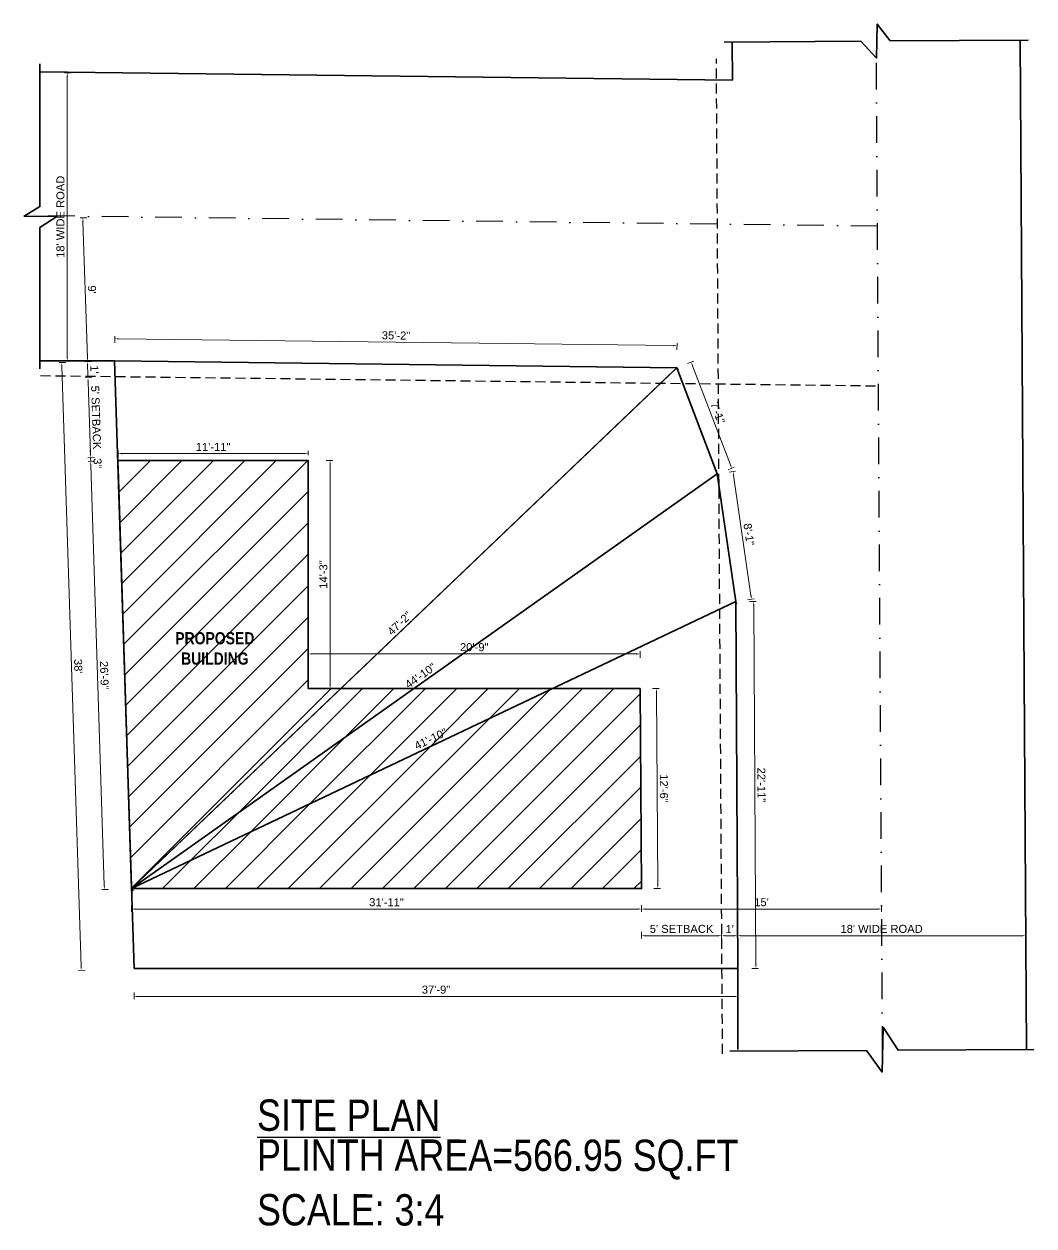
# Model space of a CAD drawing. Header units: inches. Extents: x 0 to 383786, y -45810 to 0.
# Drawn here: x 335067 to 335636, y -41676 to -41000 of the extents above; entities that cross this region are included whole.
import ezdxf

# ---------------------------------------------------------------- set-up
doc = ezdxf.new("R2010")
doc.units = ezdxf.units.IN
doc.header["$LTSCALE"] = 2
doc.header["$MEASUREMENT"] = 0
doc.header["$PDMODE"] = 34
doc.linetypes.add('DASHDOT', pattern=[1, 0.5, -0.25, 0, -0.25])
doc.linetypes.add('DASHED2', pattern=[0.375, 0.25, -0.125])
doc.layers.get('0').update_dxf_attribs({"linetype": 'CONTINUOUS'})
doc.layers.get('DEFPOINTS').update_dxf_attribs({"color": 141, "linetype": 'CONTINUOUS'})
for name, color, linetype, lineweight in [('door', 20, 'CONTINUOUS', 35), ('steps', 253, 'CONTINUOUS', 20), ('WALL - A', 1, 'CONTINUOUS', 40)]:
    doc.layers.add(name, color=color, linetype=linetype, lineweight=lineweight)
doc.layers.add('plan wall', color=7, linetype='CONTINUOUS')
doc.styles.add('Lettring Text', font='arial.ttf')
doc.styles.get("Standard").update_dxf_attribs({"font": 'ARIALN.TTF'})
doc.dimstyles.new('Copy of Standard', dxfattribs={"dimtxt": 6, "dimasz": 2.875, "dimexe": 2, "dimexo": 4, "dimgap": 2, "dimtad": 1, "dimdec": 0, "dimrnd": 1, "dimzin": 0, "dimdsep": 46, "dimlunit": 4, "dimtxsty": 'Lettring Text', "dimcen": 0.1, "dimclrd": 7, "dimclre": 7, "dimclrt": 7, "dimazin": 0, "dimtfac": 0.645, "dimtdec": 0, "dimtmove": 1, "dimatfit": 0, "dimfxl": 3, "dimfxlon": 1, "dimtfillclr": 256, "dimtolj": 1, "dimtzin": 0, "dimlwd": -1, "dimlwe": -1, "dimarcsym": 2})
pattern_1 = [(45, (-19399.674, 1239.334), (-8.83883476, 8.83883476), [])]

# ---------------------------------------------------------------- blocks, each defined once
blk = doc.blocks.new('*D422')
at = {"layer": 'DEFPOINTS', "color": 0, "ltscale": 0.5, "transparency": 16777216}
for p in [(354345.77, -42282.91), (354345.56, -42299.4), (354767.25, -42304.57)]:
    blk.add_point(p, dxfattribs=at)
at = {"layer": 'steps', "color": 7, "ltscale": 0.5, "transparency": 16777216}
for p, q in [((354345.73, -42285.91), (354345.79, -42280.92)), ((354764.58, -42288.05), (354348.64, -42282.95)), ((354767.42, -42291.08), (354767.48, -42286.08))]:
    blk.add_line(p, q, dxfattribs=at)
for points in [[(354348.65, -42282.47), (354348.63, -42283.43), (354345.77, -42282.91)], [(354764.59, -42287.57), (354764.57, -42288.53), (354767.45, -42288.08)]]:
    blk.add_solid(points, dxfattribs=at)
at = {"layer": 'steps', "color": 7, "ltscale": 0.5, "transparency": 16777216, "insert": (354556.67, -42280.43), "char_height": 6, "attachment_point": 5, "rotation": 359.2977, "style": 'Lettring Text'}
blk.add_mtext('\\A1;35\'-2"', dxfattribs=at)
blk = doc.blocks.new('*D423')
at = {"layer": 'DEFPOINTS', "color": 0, "ltscale": 0.5, "transparency": 16777216}
for p in [(354345.56, -42299.4), (354320.53, -42756.44), (354360.19, -42755.17)]:
    blk.add_point(p, dxfattribs=at)
at = {"layer": 'steps', "color": 7, "ltscale": 0.5, "transparency": 16777216}
for p, q in [((354308.9, -42300.58), (354303.9, -42300.74)), ((354305.99, -42303.55), (354320.44, -42753.57)), ((354323.53, -42756.34), (354318.53, -42756.5))]:
    blk.add_line(p, q, dxfattribs=at)
for points in [[(354306.47, -42303.53), (354305.52, -42303.56), (354305.9, -42300.67)], [(354320.92, -42753.55), (354319.96, -42753.58), (354320.53, -42756.44)]]:
    blk.add_solid(points, dxfattribs=at)
at = {"layer": 'steps', "color": 7, "ltscale": 0.5, "transparency": 16777216, "insert": (354318.28, -42528.39), "char_height": 6, "attachment_point": 5, "rotation": 271.83841, "style": 'Lettring Text'}
blk.add_mtext("\\A1;38'", dxfattribs=at)
blk = doc.blocks.new('*D424')
at = {"layer": 'DEFPOINTS', "color": 0, "ltscale": 0.5, "transparency": 16777216}
for p in [(354327.65, -42374.82), (354347.96, -42374.17), (354358.27, -42695.17)]:
    blk.add_point(p, dxfattribs=at)
at = {"layer": 'steps', "color": 7, "ltscale": 0.5, "transparency": 16777216}
for p, q in [((354330.65, -42374.72), (354325.65, -42374.88)), ((354337.86, -42692.95), (354327.74, -42377.69)), ((354340.95, -42695.72), (354335.95, -42695.88))]:
    blk.add_line(p, q, dxfattribs=at)
for points in [[(354328.22, -42377.68), (354327.26, -42377.71), (354327.65, -42374.82)], [(354338.34, -42692.93), (354337.38, -42692.96), (354337.95, -42695.82)]]:
    blk.add_solid(points, dxfattribs=at)
at = {"layer": 'steps', "color": 7, "ltscale": 0.5, "transparency": 16777216, "insert": (354337.86, -42535.16), "char_height": 6, "attachment_point": 5, "rotation": 271.83841, "style": 'Lettring Text'}
blk.add_mtext('\\A1;26\'-9"', dxfattribs=at)
blk = doc.blocks.new('*D425')
at = {"layer": 'DEFPOINTS', "color": 0, "ltscale": 0.5, "transparency": 16777216}
for p in [(354490.84, -42368.98), (354490.84, -42374.17), (354348.16, -42380.17)]:
    blk.add_point(p, dxfattribs=at)
at = {"layer": 'steps', "color": 7, "ltscale": 0.5, "transparency": 16777216}
for p, q in [((354348.16, -42371.98), (354348.16, -42366.98)), ((354490.84, -42370.17), (354490.84, -42366.98)), ((354351.03, -42368.98), (354487.97, -42368.98))]:
    blk.add_line(p, q, dxfattribs=at)
for points in [[(354351.03, -42368.5), (354351.03, -42369.46), (354348.16, -42368.98)], [(354487.97, -42368.5), (354487.97, -42369.46), (354490.84, -42368.98)]]:
    blk.add_solid(points, dxfattribs=at)
at = {"layer": 'steps', "color": 7, "ltscale": 0.5, "transparency": 16777216, "insert": (354419.5, -42363.96), "char_height": 6, "attachment_point": 5, "style": 'Lettring Text'}
blk.add_mtext('\\A1;11\'-11"', dxfattribs=at)
blk = doc.blocks.new('*D426')
at = {"layer": 'DEFPOINTS', "color": 0, "ltscale": 0.5, "transparency": 16777216}
for p in [(354490.84, -42374.17), (354507.25, -42374.17), (354490.84, -42545.17)]:
    blk.add_point(p, dxfattribs=at)
at = {"layer": 'steps', "color": 7, "ltscale": 0.5, "transparency": 16777216}
for p, q in [((354504.25, -42374.17), (354509.25, -42374.17)), ((354507.25, -42542.29), (354507.25, -42377.04)), ((354504.25, -42545.17), (354509.25, -42545.17))]:
    blk.add_line(p, q, dxfattribs=at)
for points in [[(354506.77, -42377.04), (354507.73, -42377.04), (354507.25, -42374.17)], [(354506.77, -42542.29), (354507.73, -42542.29), (354507.25, -42545.17)]]:
    blk.add_solid(points, dxfattribs=at)
at = {"layer": 'steps', "color": 7, "ltscale": 0.5, "transparency": 16777216, "insert": (354502.19, -42459.67), "char_height": 6, "attachment_point": 5, "rotation": 90, "style": 'Lettring Text'}
blk.add_mtext('\\A1;14\'-3"', dxfattribs=at)
blk = doc.blocks.new('*D427')
at = {"layer": 'DEFPOINTS', "color": 0, "ltscale": 0.5, "transparency": 16777216}
for p in [(354739.86, -42519.2), (354490.84, -42545.17), (354739.86, -42545.17)]:
    blk.add_point(p, dxfattribs=at)
at = {"layer": 'steps', "color": 7, "ltscale": 0.5, "transparency": 16777216}
for p, q in [((354490.84, -42522.2), (354490.84, -42517.2)), ((354493.72, -42519.2), (354736.99, -42519.2)), ((354739.86, -42522.2), (354739.86, -42517.2))]:
    blk.add_line(p, q, dxfattribs=at)
for points in [[(354493.72, -42518.72), (354493.72, -42519.68), (354490.84, -42519.2)], [(354736.99, -42518.72), (354736.99, -42519.68), (354739.86, -42519.2)]]:
    blk.add_solid(points, dxfattribs=at)
at = {"layer": 'steps', "color": 7, "ltscale": 0.5, "transparency": 16777216, "insert": (354615.35, -42514.14), "char_height": 6, "attachment_point": 5, "style": 'Lettring Text'}
blk.add_mtext('\\A1;20\'-9"', dxfattribs=at)
blk = doc.blocks.new('*D428')
at = {"layer": 'DEFPOINTS', "color": 0, "ltscale": 0.5, "transparency": 16777216}
for p in [(354739.86, -42545.17), (354752.03, -42545.09), (354740.82, -42695.17)]:
    blk.add_point(p, dxfattribs=at)
at = {"layer": 'steps', "color": 7, "ltscale": 0.5, "transparency": 16777216}
for p, q in [((354749.03, -42545.11), (354754.03, -42545.08)), ((354752.97, -42692.21), (354752.05, -42547.96)), ((354749.99, -42695.11), (354754.99, -42695.08))]:
    blk.add_line(p, q, dxfattribs=at)
for points in [[(354752.53, -42547.96), (354751.57, -42547.97), (354752.03, -42545.09)], [(354753.45, -42692.21), (354752.5, -42692.22), (354752.99, -42695.09)]]:
    blk.add_solid(points, dxfattribs=at)
at = {"layer": 'steps', "color": 7, "ltscale": 0.5, "transparency": 16777216, "insert": (354757.58, -42620.06), "char_height": 6, "attachment_point": 5, "rotation": 270.36686, "style": 'Lettring Text'}
blk.add_mtext('\\A1;12\'-6"', dxfattribs=at)
blk = doc.blocks.new('*D429')
at = {"layer": 'DEFPOINTS', "color": 0, "ltscale": 0.5, "transparency": 16777216}
for p in [(354358.27, -42695.17), (354740.82, -42695.17), (354740.82, -42710.46)]:
    blk.add_point(p, dxfattribs=at)
at = {"layer": 'steps', "color": 7, "ltscale": 0.5, "transparency": 16777216}
for p, q in [((354358.27, -42707.46), (354358.27, -42712.46)), ((354740.82, -42707.46), (354740.82, -42712.46)), ((354361.14, -42710.46), (354737.95, -42710.46))]:
    blk.add_line(p, q, dxfattribs=at)
for points in [[(354361.14, -42709.99), (354361.14, -42710.94), (354358.27, -42710.46)], [(354737.95, -42709.99), (354737.95, -42710.94), (354740.82, -42710.46)]]:
    blk.add_solid(points, dxfattribs=at)
at = {"layer": 'steps', "color": 7, "ltscale": 0.5, "transparency": 16777216, "insert": (354549.54, -42705.4), "char_height": 6, "attachment_point": 5, "style": 'Lettring Text'}
blk.add_mtext('\\A1;31\'-11"', dxfattribs=at)
blk = doc.blocks.new('*D406')
at = {"layer": 'DEFPOINTS', "color": 0, "ltscale": 0.5, "transparency": 16777216}
for p in [(354360.19, -42755.17), (354813.19, -42755.17), (354813.19, -42776.02)]:
    blk.add_point(p, dxfattribs=at)
at = {"layer": 'steps', "color": 7, "ltscale": 0.5, "transparency": 16777216}
for p, q in [((354360.19, -42773.02), (354360.19, -42778.02)), ((354363.07, -42776.02), (354810.32, -42776.02)), ((354813.19, -42773.02), (354813.19, -42778.02))]:
    blk.add_line(p, q, dxfattribs=at)
for points in [[(354363.07, -42775.54), (354363.07, -42776.5), (354360.19, -42776.02)], [(354810.32, -42775.54), (354810.32, -42776.5), (354813.19, -42776.02)]]:
    blk.add_solid(points, dxfattribs=at)
at = {"layer": 'steps', "color": 7, "ltscale": 0.5, "transparency": 16777216, "insert": (354586.69, -42770.95), "char_height": 6, "attachment_point": 5, "style": 'Lettring Text'}
blk.add_mtext('\\A1;37\'-9"', dxfattribs=at)
blk = doc.blocks.new('*D407')
at = {"layer": 'DEFPOINTS', "color": 0, "ltscale": 0.5, "transparency": 16777216}
for p in [(354778.1, -42300.43), (354767.25, -42304.57), (354797.64, -42384.14)]:
    blk.add_point(p, dxfattribs=at)
at = {"layer": 'steps', "color": 7, "ltscale": 0.5, "transparency": 16777216}
for p, q in [((354775.3, -42301.5), (354779.97, -42299.71)), ((354807.46, -42377.31), (354779.13, -42303.11)), ((354805.69, -42381.06), (354810.36, -42379.28))]:
    blk.add_line(p, q, dxfattribs=at)
for points in [[(354779.58, -42302.94), (354778.68, -42303.28), (354778.1, -42300.43)], [(354807.91, -42377.13), (354807.02, -42377.48), (354808.49, -42379.99)]]:
    blk.add_solid(points, dxfattribs=at)
at = {"layer": 'steps', "color": 7, "ltscale": 0.5, "transparency": 16777216, "insert": (354797.98, -42338.42), "char_height": 6, "attachment_point": 5, "rotation": 290.90234, "style": 'Lettring Text'}
blk.add_mtext('\\A1;7\'-1"', dxfattribs=at)
blk = doc.blocks.new('*D408')
at = {"layer": 'DEFPOINTS', "color": 0, "ltscale": 0.5, "transparency": 16777216}
for p in [(354797.64, -42384.14), (354809.43, -42382.43), (354811.5, -42479.89)]:
    blk.add_point(p, dxfattribs=at)
at = {"layer": 'steps', "color": 7, "ltscale": 0.5, "transparency": 16777216}
for p, q in [((354806.46, -42382.86), (354811.41, -42382.14)), ((354822.88, -42475.34), (354809.84, -42385.27)), ((354820.32, -42478.61), (354825.27, -42477.89))]:
    blk.add_line(p, q, dxfattribs=at)
for points in [[(354810.32, -42385.21), (354809.37, -42385.34), (354809.43, -42382.43)], [(354823.35, -42475.27), (354822.4, -42475.4), (354823.29, -42478.18)]]:
    blk.add_solid(points, dxfattribs=at)
at = {"layer": 'steps', "color": 7, "ltscale": 0.5, "transparency": 16777216, "insert": (354821.37, -42429.58), "char_height": 6, "attachment_point": 5, "rotation": 278.23541, "style": 'Lettring Text'}
blk.add_mtext('\\A1;8\'-1"', dxfattribs=at)
blk = doc.blocks.new('*D409')
at = {"layer": 'DEFPOINTS', "color": 0, "ltscale": 0.5, "transparency": 16777216}
for p in [(354811.5, -42479.89), (354824.93, -42479.81), (354813.19, -42755.17)]:
    blk.add_point(p, dxfattribs=at)
at = {"layer": 'steps', "color": 7, "ltscale": 0.5, "transparency": 16777216}
for p, q in [((354821.93, -42479.82), (354826.93, -42479.79)), ((354826.61, -42752.21), (354824.95, -42482.68)), ((354823.62, -42755.1), (354828.62, -42755.07))]:
    blk.add_line(p, q, dxfattribs=at)
for points in [[(354825.43, -42482.68), (354824.47, -42482.68), (354824.93, -42479.81)], [(354827.09, -42752.21), (354826.13, -42752.21), (354826.62, -42755.08)]]:
    blk.add_solid(points, dxfattribs=at)
at = {"layer": 'steps', "color": 7, "ltscale": 0.5, "transparency": 16777216, "insert": (354830.79, -42617.41), "char_height": 6, "attachment_point": 5, "rotation": 270.35275, "style": 'Lettring Text'}
blk.add_mtext('\\A1;22\'-11"', dxfattribs=at)
blk = doc.blocks.new('*D410')
at = {"layer": 'DEFPOINTS', "color": 0, "ltscale": 0.5, "transparency": 16777216}
for p in [(354740.82, -42695.17), (354920.82, -42694.06), (354920.82, -42710.46)]:
    blk.add_point(p, dxfattribs=at)
at = {"layer": 'steps', "color": 7, "ltscale": 0.5, "transparency": 16777216}
for p, q in [((354740.82, -42707.46), (354740.82, -42712.46)), ((354920.82, -42707.46), (354920.82, -42712.46)), ((354743.7, -42710.46), (354917.94, -42710.46))]:
    blk.add_line(p, q, dxfattribs=at)
for points in [[(354743.7, -42709.99), (354743.7, -42710.94), (354740.82, -42710.46)], [(354917.94, -42709.99), (354917.94, -42710.94), (354920.82, -42710.46)]]:
    blk.add_solid(points, dxfattribs=at)
at = {"layer": 'steps', "color": 7, "ltscale": 0.5, "transparency": 16777216, "insert": (354830.82, -42705.4), "char_height": 6, "attachment_point": 5, "style": 'Lettring Text'}
blk.add_mtext("\\A1;15'", dxfattribs=at)
blk = doc.blocks.new('*D411')
at = {"layer": 'DEFPOINTS', "color": 0, "ltscale": 0.5, "transparency": 16777216}
for p in [(355028.91, -42708.66), (354812.91, -42709.99), (355028.91, -42730.51)]:
    blk.add_point(p, dxfattribs=at)
at = {"layer": 'steps', "color": 7, "ltscale": 0.5, "transparency": 16777216}
for p, q in [((354812.91, -42727.51), (354812.91, -42732.51)), ((354815.79, -42730.51), (355026.03, -42730.51)), ((355028.91, -42727.51), (355028.91, -42732.51))]:
    blk.add_line(p, q, dxfattribs=at)
for points in [[(354815.79, -42730.03), (354815.79, -42730.98), (354812.91, -42730.51)], [(355026.03, -42730.03), (355026.03, -42730.98), (355028.91, -42730.51)]]:
    blk.add_solid(points, dxfattribs=at)
at = {"layer": 'steps', "color": 7, "ltscale": 0.5, "transparency": 16777216, "insert": (354920.91, -42725.4), "char_height": 6, "attachment_point": 5, "style": 'Lettring Text'}
blk.add_mtext("\\A1;18' WIDE ROAD", dxfattribs=at)
blk = doc.blocks.new('*D412')
at = {"layer": 'DEFPOINTS', "color": 0, "ltscale": 0.5, "transparency": 16777216}
for p in [(354740.82, -42695.17), (354800.92, -42710.46), (354740.82, -42730.51)]:
    blk.add_point(p, dxfattribs=at)
at = {"layer": 'steps', "color": 7, "ltscale": 0.5, "transparency": 16777216}
for p, q in [((354740.82, -42727.51), (354740.82, -42732.51)), ((354798.04, -42730.51), (354743.7, -42730.51)), ((354800.92, -42727.51), (354800.92, -42732.51))]:
    blk.add_line(p, q, dxfattribs=at)
for points in [[(354743.7, -42730.03), (354743.7, -42730.98), (354740.82, -42730.51)], [(354798.04, -42730.03), (354798.04, -42730.98), (354800.92, -42730.51)]]:
    blk.add_solid(points, dxfattribs=at)
at = {"layer": 'steps', "color": 7, "ltscale": 0.5, "transparency": 16777216, "insert": (354770.87, -42725.4), "char_height": 6, "attachment_point": 5, "style": 'Lettring Text'}
blk.add_mtext("\\A1;5' SETBACK", dxfattribs=at)
blk = doc.blocks.new('*D413')
at = {"layer": 'DEFPOINTS', "color": 0, "ltscale": 0.5, "transparency": 16777216}
for p in [(354800.92, -42710.46), (354812.91, -42730.51), (354812.91, -42730.51)]:
    blk.add_point(p, dxfattribs=at)
at = {"layer": 'steps', "color": 7, "ltscale": 0.5, "transparency": 16777216}
for p, q in [((354800.92, -42727.51), (354800.92, -42732.51)), ((354803.79, -42730.51), (354810.04, -42730.51)), ((354812.91, -42730.51), (354812.91, -42728.51))]:
    blk.add_line(p, q, dxfattribs=at)
for points in [[(354803.79, -42730.03), (354803.79, -42730.98), (354800.92, -42730.51)], [(354810.04, -42730.03), (354810.04, -42730.98), (354812.91, -42730.51)]]:
    blk.add_solid(points, dxfattribs=at)
at = {"layer": 'steps', "color": 7, "ltscale": 0.5, "transparency": 16777216, "insert": (354806.92, -42725.49), "char_height": 6, "attachment_point": 5, "style": 'Lettring Text'}
blk.add_mtext("\\A1;1'", dxfattribs=at)
blk = doc.blocks.new('*D414')
at = {"layer": 'DEFPOINTS', "color": 0, "ltscale": 0.5, "transparency": 16777216}
for p in [(354310.09, -42083.42), (354348.21, -42083.42), (354345.56, -42299.4)]:
    blk.add_point(p, dxfattribs=at)
at = {"layer": 'steps', "color": 7, "ltscale": 0.5, "transparency": 16777216}
for p, q in [((354313.09, -42083.42), (354308.09, -42083.42)), ((354310.09, -42296.53), (354310.09, -42086.29)), ((354313.09, -42299.4), (354308.09, -42299.4))]:
    blk.add_line(p, q, dxfattribs=at)
for points in [[(354309.61, -42086.29), (354310.56, -42086.29), (354310.09, -42083.42)], [(354309.61, -42296.53), (354310.56, -42296.53), (354310.09, -42299.4)]]:
    blk.add_solid(points, dxfattribs=at)
at = {"layer": 'steps', "color": 7, "ltscale": 0.5, "transparency": 16777216, "insert": (354304.98, -42191.41), "char_height": 6, "attachment_point": 5, "rotation": 90, "style": 'Lettring Text'}
blk.add_mtext("\\A1;18' WIDE ROAD", dxfattribs=at)
blk = doc.blocks.new('*D415')
at = {"layer": 'DEFPOINTS', "color": 0, "ltscale": 0.5, "transparency": 16777216}
for p in [(354325.63, -42312.06), (354345.95, -42311.41), (354347.88, -42371.44)]:
    blk.add_point(p, dxfattribs=at)
at = {"layer": 'steps', "color": 7, "ltscale": 0.5, "transparency": 16777216}
for p, q in [((354328.63, -42311.96), (354323.63, -42312.12)), ((354327.47, -42369.21), (354325.72, -42314.93)), ((354330.56, -42371.99), (354325.56, -42372.15))]:
    blk.add_line(p, q, dxfattribs=at)
for points in [[(354326.2, -42314.92), (354325.25, -42314.95), (354325.63, -42312.06)], [(354327.95, -42369.2), (354326.99, -42369.23), (354327.56, -42372.09)]]:
    blk.add_solid(points, dxfattribs=at)
at = {"layer": 'steps', "color": 7, "ltscale": 0.5, "transparency": 16777216, "insert": (354331.7, -42341.91), "char_height": 6, "attachment_point": 5, "rotation": 271.83841, "style": 'Lettring Text'}
blk.add_mtext("\\A1;5' SETBACK", dxfattribs=at)
blk = doc.blocks.new('*D416')
at = {"layer": 'DEFPOINTS', "color": 0, "ltscale": 0.5, "transparency": 16777216}
for p in [(354325.25, -42300.05), (354345.56, -42299.4), (354345.95, -42311.41)]:
    blk.add_point(p, dxfattribs=at)
at = {"layer": 'steps', "color": 7, "ltscale": 0.5, "transparency": 16777216}
for p, q in [((354328.25, -42299.96), (354323.25, -42300.12)), ((354325.54, -42309.19), (354325.34, -42302.93)), ((354328.63, -42311.96), (354323.63, -42312.12))]:
    blk.add_line(p, q, dxfattribs=at)
for points in [[(354325.82, -42302.91), (354324.86, -42302.94), (354325.25, -42300.05)], [(354326.02, -42309.17), (354325.06, -42309.2), (354325.63, -42312.06)]]:
    blk.add_solid(points, dxfattribs=at)
at = {"layer": 'steps', "color": 7, "ltscale": 0.5, "transparency": 16777216, "insert": (354330.45, -42305.9), "char_height": 6, "attachment_point": 5, "rotation": 271.83841, "style": 'Lettring Text'}
blk.add_mtext("\\A1;1'", dxfattribs=at)
blk = doc.blocks.new('*D417')
at = {"layer": 'DEFPOINTS', "color": 0, "ltscale": 0.5, "transparency": 16777216}
for p in [(354327.56, -42372.09), (354347.88, -42371.44), (354347.96, -42374.17)]:
    blk.add_point(p, dxfattribs=at)
at = {"layer": 'steps', "color": 7, "ltscale": 0.5, "transparency": 16777216}
for p, q in [((354327.47, -42369.21), (354327.37, -42366.34)), ((354330.56, -42371.99), (354325.56, -42372.15)), ((354330.65, -42374.72), (354325.65, -42374.88)), ((354327.65, -42374.82), (354327.56, -42372.09)), ((354327.74, -42377.69), (354327.83, -42380.57))]:
    blk.add_line(p, q, dxfattribs=at)
for points in [[(354327.95, -42369.2), (354326.99, -42369.23), (354327.56, -42372.09)], [(354328.22, -42377.68), (354327.26, -42377.71), (354327.65, -42374.82)]]:
    blk.add_solid(points, dxfattribs=at)
at = {"layer": 'steps', "color": 7, "ltscale": 0.5, "transparency": 16777216, "insert": (354332.76, -42376.29), "char_height": 6, "attachment_point": 5, "rotation": 271.83841, "style": 'Lettring Text'}
blk.add_mtext('\\A1;3"', dxfattribs=at)
blk = doc.blocks.new('*D418')
at = {"layer": 'DEFPOINTS', "color": 0, "ltscale": 0.5, "transparency": 16777216}
for p in [(354321.79, -42192.22), (354346.89, -42191.41), (354345.56, -42299.4)]:
    blk.add_point(p, dxfattribs=at)
at = {"layer": 'steps', "color": 7, "ltscale": 0.5, "transparency": 16777216}
for p, q in [((354324.78, -42192.12), (354319.79, -42192.28)), ((354325.15, -42297.18), (354321.88, -42195.09)), ((354328.25, -42299.96), (354323.25, -42300.12))]:
    blk.add_line(p, q, dxfattribs=at)
for points in [[(354322.36, -42195.07), (354321.4, -42195.1), (354321.79, -42192.22)], [(354325.63, -42297.16), (354324.68, -42297.2), (354325.25, -42300.05)]]:
    blk.add_solid(points, dxfattribs=at)
at = {"layer": 'steps', "color": 7, "ltscale": 0.5, "transparency": 16777216, "insert": (354328.58, -42245.97), "char_height": 6, "attachment_point": 5, "rotation": 271.83841, "style": 'Lettring Text'}
blk.add_mtext("\\A1;9'", dxfattribs=at)
blk = doc.blocks.new('*D419')
at = {"layer": 'DEFPOINTS', "color": 0, "ltscale": 0.5, "transparency": 16777216}
for p in [(354767.25, -42304.57), (354767.25, -42304.57), (354358.27, -42695.17)]:
    blk.add_point(p, dxfattribs=at)
at = {"layer": 'steps', "color": 7, "ltscale": 0.5, "transparency": 16777216}
for p, q in [((354360.35, -42693.18), (354765.17, -42306.56)), ((354767.25, -42304.57), (354768.63, -42306.02)), ((354358.27, -42695.17), (354359.65, -42696.61))]:
    blk.add_line(p, q, dxfattribs=at)
for points in [[(354764.84, -42306.21), (354765.5, -42306.9), (354767.25, -42304.57)], [(354360.01, -42692.83), (354360.68, -42693.53), (354358.27, -42695.17)]]:
    blk.add_solid(points, dxfattribs=at)
at = {"layer": 'steps', "color": 7, "ltscale": 0.5, "transparency": 16777216, "insert": (354559.3, -42496.24), "char_height": 6, "attachment_point": 5, "rotation": 43.68247, "style": 'Lettring Text'}
blk.add_mtext('\\A1;47\'-2"', dxfattribs=at)
blk = doc.blocks.new('*D420')
at = {"layer": 'DEFPOINTS', "color": 0, "ltscale": 0.5, "transparency": 16777216}
for p in [(354797.64, -42384.14), (354797.64, -42384.14), (354358.27, -42695.17)]:
    blk.add_point(p, dxfattribs=at)
at = {"layer": 'steps', "color": 7, "ltscale": 0.5, "transparency": 16777216}
for p, q in [((354797.64, -42384.14), (354798.79, -42385.77)), ((354360.61, -42693.51), (354795.29, -42385.8)), ((354358.27, -42695.17), (354359.42, -42696.8))]:
    blk.add_line(p, q, dxfattribs=at)
for points in [[(354795.02, -42385.41), (354795.57, -42386.19), (354797.64, -42384.14)], [(354360.34, -42693.11), (354360.89, -42693.9), (354358.27, -42695.17)]]:
    blk.add_solid(points, dxfattribs=at)
at = {"layer": 'steps', "color": 7, "ltscale": 0.5, "transparency": 16777216, "insert": (354575.03, -42535.52), "char_height": 6, "attachment_point": 5, "rotation": 35.29467, "style": 'Lettring Text'}
blk.add_mtext('\\A1;44\'-10"', dxfattribs=at)
blk = doc.blocks.new('*D421')
at = {"layer": 'DEFPOINTS', "color": 0, "ltscale": 0.5, "transparency": 16777216}
for p in [(354811.5, -42479.89), (354811.5, -42479.89), (354358.27, -42695.17)]:
    blk.add_point(p, dxfattribs=at)
at = {"layer": 'steps', "color": 7, "ltscale": 0.5, "transparency": 16777216}
for p, q in [((354360.86, -42693.93), (354808.9, -42481.12)), ((354811.5, -42479.89), (354812.36, -42481.69)), ((354358.27, -42695.17), (354359.12, -42696.97))]:
    blk.add_line(p, q, dxfattribs=at)
for points in [[(354808.69, -42480.69), (354809.11, -42481.55), (354811.5, -42479.89)], [(354360.66, -42693.5), (354361.07, -42694.37), (354358.27, -42695.17)]]:
    blk.add_solid(points, dxfattribs=at)
at = {"layer": 'steps', "color": 7, "ltscale": 0.5, "transparency": 16777216, "insert": (354582.71, -42582.95), "char_height": 6, "attachment_point": 5, "rotation": 25.40713, "style": 'Lettring Text'}
blk.add_mtext('\\A1;41\'-10"', dxfattribs=at)
blk = doc.blocks.new('splan2')
at = {"layer": 'door', "ltscale": 0.5}
for p, q in [((354809.09, -42089.07), (354808.91, -42060.44)), ((355029.57, -42815.81), (355024.91, -42059.11)), ((354809.09, -42089.07), (354289.59, -42082.7)), ((354345.56, -42299.4), (354289.59, -42299.4)), ((354767.25, -42304.57), (354345.56, -42299.4)), ((354345.56, -42299.4), (354360.19, -42755.17)), ((354358.27, -42695.17), (354767.25, -42304.57)), ((354797.64, -42384.14), (354767.25, -42304.57)), ((354358.27, -42695.17), (354348.16, -42380.17)), ((354358.27, -42695.17), (354797.64, -42384.14)), ((354811.5, -42479.89), (354797.64, -42384.14)), ((354358.27, -42695.17), (354811.5, -42479.89)), ((354813.19, -42755.17), (354811.5, -42479.89)), ((354740.82, -42695.17), (354739.93, -42545.17)), ((354358.27, -42695.17), (354740.82, -42695.17)), ((354360.19, -42755.17), (354813.19, -42755.17)), ((354813.19, -42755.17), (354813.19, -42815.81))]:
    blk.add_line(p, q, dxfattribs=at)
at = {"layer": 'door', "linetype": 'Continuous', "ltscale": 0.5}
for points in [[(354802.91, -42060.48), (354905.23, -42059.85), (354917.05, -42072.38), (354917.66, -42046.89), (354927.39, -42059.36), (355030.91, -42059.08)], [(354289.59, -42076.7), (354289.59, -42183.81), (354277.65, -42190.93), (354302.36, -42191.18), (354289.59, -42199.34), (354289.59, -42305.4)], [(354807.19, -42817.18), (354909.51, -42816.55), (354921.24, -42832.71), (354922.04, -42799.13), (354933.29, -42816.39), (355035.19, -42815.77)]]:
    blk.add_lwpolyline(points, dxfattribs=at)
at = {"layer": 'door', "ltscale": 0.5}
blk.add_lwpolyline([(354739.93, -42545.17), (354490.84, -42545.17), (354490.84, -42374.17), (354347.96, -42374.17), (354358.27, -42695.17), (354740.82, -42695.17)], close=True, dxfattribs=at)
at = {"layer": 'WALL - A', "linetype": 'DASHED2', "lineweight": -3, "ltscale": 15}
for p, q in [((354801.58, -42819.04), (354796.99, -42073.06)), ((354916.3, -42318.4), (354288.12, -42310.7))]:
    blk.add_line(p, q, dxfattribs=at)
at = {"layer": 'WALL - A', "linetype": 'DASHDOT', "lineweight": -3, "ltscale": 20}
for p, q in [((354921.58, -42818.3), (354916.99, -42072.32)), ((354917.77, -42198.41), (354289.59, -42190.71))]:
    blk.add_line(p, q, dxfattribs=at)
at = {"layer": 'steps', "color": 7, "ltscale": 0.3, "insert": (354420.76, -42502.87), "char_height": 9.1417, "width": 72.1776, "attachment_point": 2}
blk.add_mtext('{\\fTechnic|b1|i0|c2|p2;PROPOSED BUILDING}', dxfattribs=at)
at = {"layer": 'steps', "ltscale": 0.5}
for base, p1, p2, angle, text, picture, middle in [((354310.09, -42083.42), (354345.56, -42299.4), (354348.21, -42083.42), 90, "18' WIDE ROAD", '*D414', (354304.98, -42191.41)), ((354325.63, -42312.06), (354347.88, -42371.44), (354345.95, -42311.41), 271.83841, "5' SETBACK", '*D415', (354331.7, -42341.91))]:
    dim = blk.add_linear_dim(base=base, p1=p1, p2=p2, angle=angle, text=text, dimstyle='Copy of Standard', dxfattribs=at)
    dim.commit()
    dim.dimension.update_dxf_attribs({"geometry": picture, "text_midpoint": middle})
for base, p1, p2, angle, picture, middle in [((354321.79, -42192.22), (354345.56, -42299.4), (354346.89, -42191.41), 271.83841, '*D418', (354328.58, -42245.97)), ((354325.25, -42300.05), (354345.95, -42311.41), (354345.56, -42299.4), 271.83841, '*D416', (354330.45, -42305.9)), ((354507.25, -42374.17), (354490.84, -42545.17), (354490.84, -42374.17), 90, '*D426', (354502.19, -42459.67))]:
    dim = blk.add_linear_dim(base=base, p1=p1, p2=p2, angle=angle, dimstyle='Copy of Standard', dxfattribs=at)
    dim.commit()
    dim.dimension.update_dxf_attribs({"geometry": picture, "text_midpoint": middle})
for p1, p2, distance, picture, middle in [((354767.25, -42304.57), (354345.56, -42299.4), -16.49, '*D422', (354556.67, -42280.43)), ((354345.56, -42299.4), (354360.19, -42755.17), -39.68, '*D423', (354318.28, -42528.39)), ((354797.64, -42384.14), (354767.25, -42304.57), -11.61, '*D407', (354797.98, -42338.42)), ((354358.27, -42695.17), (354767.25, -42304.57), 0, '*D419', (354559.3, -42496.24)), ((354358.27, -42695.17), (354347.96, -42374.17), 20.33, '*D424', (354337.86, -42535.16)), ((354358.27, -42695.17), (354797.64, -42384.14), 0, '*D420', (354575.03, -42535.52)), ((354811.5, -42479.89), (354797.64, -42384.14), -11.91, '*D408', (354821.37, -42429.58)), ((354358.27, -42695.17), (354811.5, -42479.89), 0, '*D421', (354582.71, -42582.95)), ((354813.19, -42755.17), (354811.5, -42479.89), -13.43, '*D409', (354830.79, -42617.41)), ((354740.82, -42695.17), (354739.86, -42545.17), -12.17, '*D428', (354757.58, -42620.06))]:
    dim = blk.add_aligned_dim(p1=p1, p2=p2, distance=distance, dimstyle='Copy of Standard', dxfattribs=at)
    dim.commit()
    dim.dimension.update_dxf_attribs({"geometry": picture, "text_midpoint": middle})
dim = blk.add_linear_dim(base=(354327.56, -42372.09), p1=(354347.96, -42374.17), p2=(354347.88, -42371.44), angle=271.83841, dimstyle='Copy of Standard', dxfattribs=at)
dim.commit()
dim.dimension.update_dxf_attribs({"geometry": '*D417', "text_midpoint": (354327.7, -42376.45), "dimtype": 128})
for base, p1, p2, picture, middle in [((354490.84, -42368.98), (354348.16, -42380.17), (354490.84, -42374.17), '*D425', (354419.5, -42363.96)), ((354739.86, -42519.2), (354490.84, -42545.17), (354739.86, -42545.17), '*D427', (354615.35, -42514.14)), ((354740.82, -42710.46), (354358.27, -42695.17), (354740.82, -42695.17), '*D429', (354549.54, -42705.4)), ((354920.82, -42710.46), (354740.82, -42695.17), (354920.82, -42694.06), '*D410', (354830.82, -42705.4)), ((354812.91, -42730.51), (354800.92, -42710.46), (354812.91, -42730.51), '*D413', (354806.92, -42725.49)), ((354813.19, -42776.02), (354360.19, -42755.17), (354813.19, -42755.17), '*D406', (354586.69, -42770.95))]:
    dim = blk.add_linear_dim(base=base, p1=p1, p2=p2, dimstyle='Copy of Standard', dxfattribs=at)
    dim.commit()
    dim.dimension.update_dxf_attribs({"geometry": picture, "text_midpoint": middle})
for base, p1, p2, text, picture, middle in [((354740.82, -42730.51), (354800.92, -42710.46), (354740.82, -42695.17), "5' SETBACK", '*D412', (354770.87, -42725.4)), ((355028.91, -42730.51), (354812.91, -42709.99), (355028.91, -42708.66), "18' WIDE ROAD", '*D411', (354920.91, -42725.4))]:
    dim = blk.add_linear_dim(base=base, p1=p1, p2=p2, text=text, dimstyle='Copy of Standard', dxfattribs=at)
    dim.commit()
    dim.dimension.update_dxf_attribs({"geometry": picture, "text_midpoint": middle})

msp = doc.modelspace()

# ---------------------------------------------------------------- hatches: boundary and pattern name
at = {"layer": 'door', "ltscale": 0.5}
h = msp.add_hatch(dxfattribs=at)
h.set_pattern_fill('ANSI31', color=256, scale=100)
h.set_pattern_definition(pattern_1)
h.paths.add_polyline_path([(335227.25, -41245.23), (335120.09, -41245.23), (335127.82, -41485.98), (335245.62, -41373.48), (335227.25, -41373.48)])
h.paths.add_polyline_path([(335149.3, -41363.56), (335200.15, -41363.56), (335200.15, -41338.07), (335149.3, -41338.07)], flags=24)
h = msp.add_hatch(dxfattribs=at)
h.set_pattern_fill('ANSI31', color=256, scale=100)
h.set_pattern_definition(pattern_1)
h.paths.add_polyline_path([(335414.07, -41373.48), (335364.67, -41373.48), (335127.82, -41485.98), (335414.74, -41485.98)])
h = msp.add_hatch(dxfattribs=at)
h.set_pattern_fill('ANSI31', color=256, scale=100)
h.set_pattern_definition(pattern_1)
h.paths.add_polyline_path([(335364.67, -41373.48), (335286.74, -41373.48), (335127.82, -41485.98)])
h.paths.add_polyline_path([(335287.3, -41411.52), (335309.3, -41401.07), (335303.99, -41389.9), (335282, -41400.35)], flags=25)
h = msp.add_hatch(dxfattribs=at)
h.set_pattern_fill('ANSI31', color=256, scale=100)
h.set_pattern_definition(pattern_1)
h.paths.add_polyline_path([(335286.74, -41373.48), (335245.62, -41373.48), (335127.82, -41485.98)], flags=17)

# ---------------------------------------------------------------- block references
at = {"xscale": 0.75, "yscale": 0.75, "zscale": 0.75}
msp.add_blockref('splan2', (69359.12, -9464.61), dxfattribs=at)

# ---------------------------------------------------------------- texts
at = {"layer": 'plan wall', "ltscale": 3, "attachment_point": 7, "rotation": 359.9411}
for s, insert, char_height in [('{\\LSITE PLAN}', (335198.43, -41622.42), 17.6118), ('PLINTH AREA=566.95 SQ.FT', (335198.43, -41649.41), 17.6118), ('SCALE: 3:4', (335198.43, -41675.62), 17.612)]:
    msp.add_mtext(s, dxfattribs=dict(at, insert=insert, char_height=char_height))

doc.saveas('drawing.dxf')
